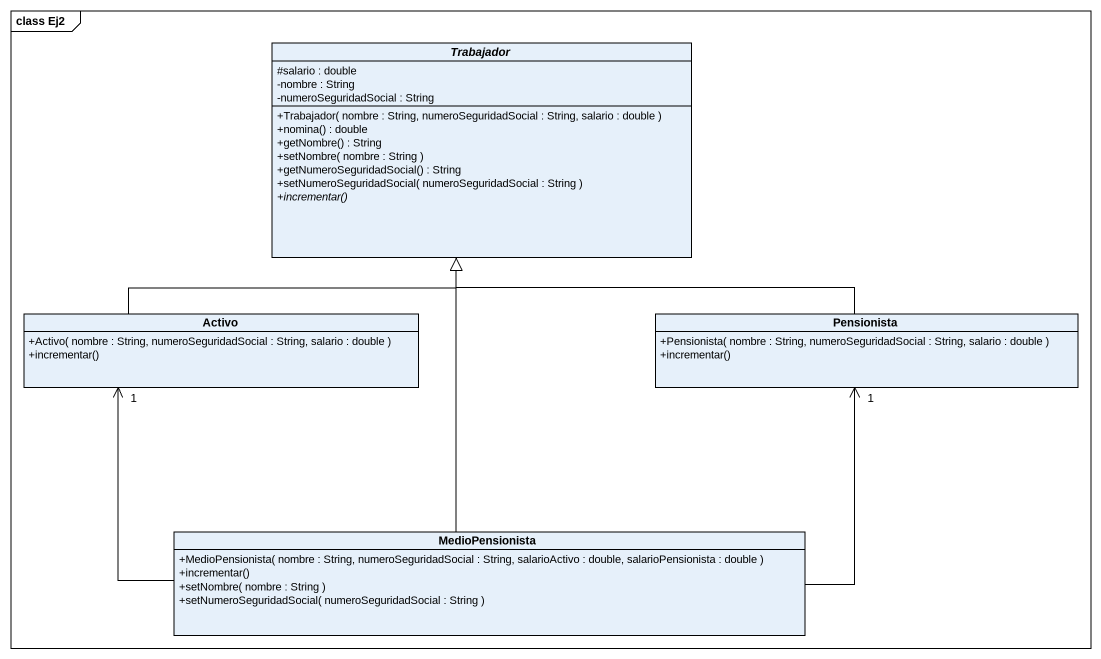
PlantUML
@startuml
mainframe class Ej2
hide circle
hide empty members
skinparam classAttributeIconSize 0
abstract class Trabajador {
  #salario : double
  -nombre : String
  -numeroSeguridadSocial : String
  +Trabajador( nombre : String, numeroSeguridadSocial : String, salario : double )
  +nomina() : double
  +getNombre() : String
  +setNombre( nombre : String )
  +getNumeroSeguridadSocial() : String
  +setNumeroSeguridadSocial( numeroSeguridadSocial : String )
  {abstract} +incrementar()
}
class Activo {
  +Activo( nombre : String, numeroSeguridadSocial : String, salario : double )
  +incrementar()
}
class Pensionista {
  +Pensionista( nombre : String, numeroSeguridadSocial : String, salario : double )
  +incrementar()
}
class MedioPensionista {
  +MedioPensionista( nombre : String, numeroSeguridadSocial : String, salarioActivo : double, salarioPensionista : double )
  +incrementar()
  +setNombre( nombre : String )
  +setNumeroSeguridadSocial( numeroSeguridadSocial : String )
}
Activo -up-|> Trabajador
Pensionista -left-|> Trabajador
MedioPensionista -up-|> Trabajador
MedioPensionista -up-> "1" Activo
MedioPensionista -up-> "1" Pensionista
@enduml
